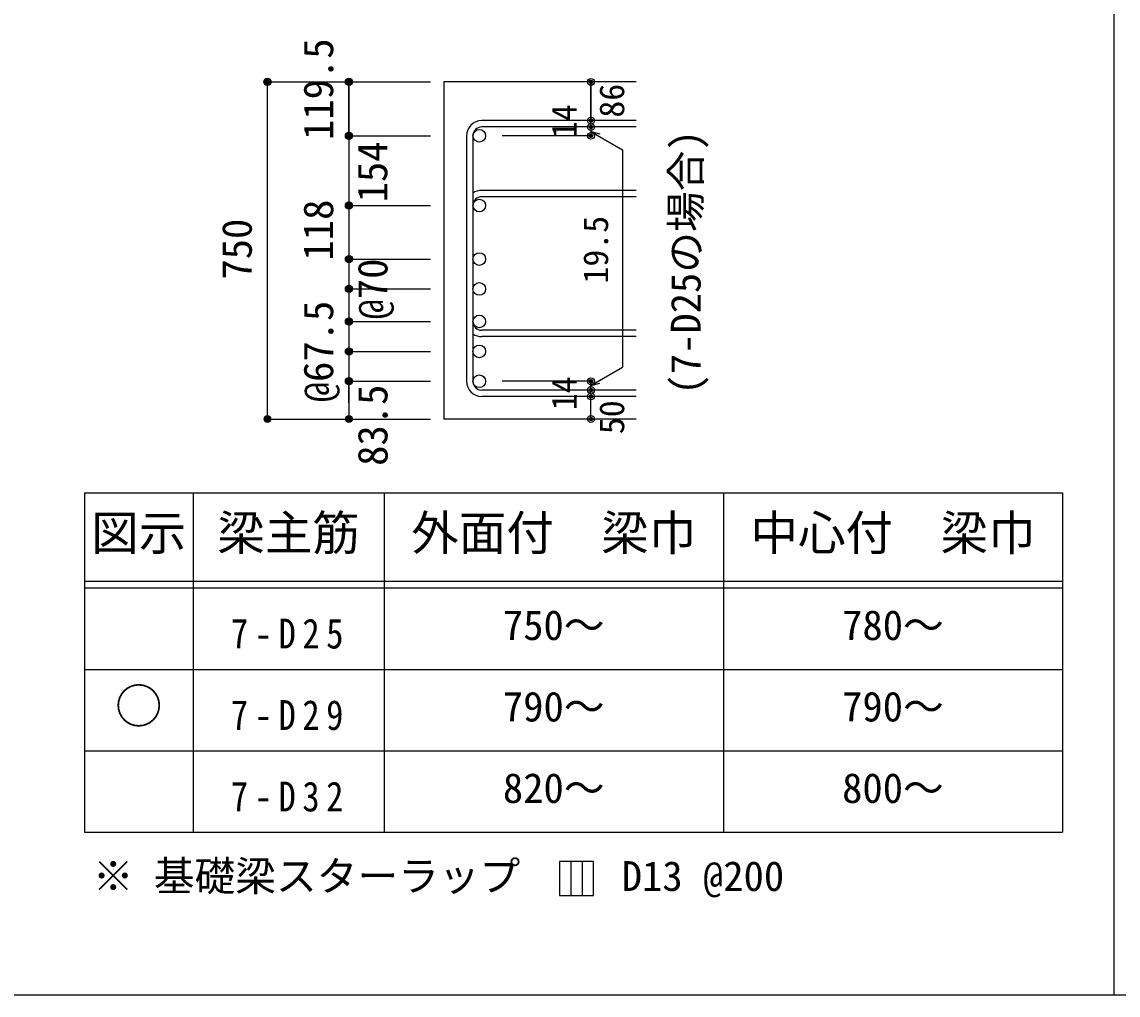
# Model space of a CAD drawing. Units: millimetres at full size, sheet at 1:30, with parts at other scales. Extents: x -5973 to 5954, y -4195 to 4201.
# Drawn here: x -3539 to -1115, y -4195 to -2045 of the extents above; entities that cross this region are included whole.
import ezdxf
from ezdxf.enums import TextEntityAlignment as Align

# ---------------------------------------------------------------- set-up
doc = ezdxf.new("R2010")
doc.units = ezdxf.units.MM
doc.header["$LTSCALE"] = 30
doc.header["$PDMODE"] = 32
doc.header["$PDSIZE"] = 15
for name, color, linetype in [('0-1_躯体線', 2, 'Continuous'), ('0-6_スタラップ筋', 7, 'Continuous'), ('0-7_文字', 4, 'Continuous'), ('0-D_寸法', 4, 'Continuous'), ('6-7_文字', 7, 'Continuous'), ('6-E_枠', 7, 'Continuous'), ('F-0_枠', 6, 'Continuous')]:
    doc.layers.add(name, color=color, linetype=linetype)
doc.styles.add('ＭＳ ゴシック', font='')
doc.styles.get('ＭＳ ゴシック').set_extended_font_data('MS Gothic')

msp = doc.modelspace()

# ---------------------------------------------------------------- linework, layer by layer
at = {"layer": '0-1_躯体線'}
for p, q in [((-2180.8, -2177.2), (-2605.8, -2177.2)), ((-2605.8, -2177.2), (-2605.8, -2922.2)), ((-2180.8, -2922.2), (-2605.8, -2922.2))]:
    msp.add_line(p, q, dxfattribs=at)
at = {"layer": '0-6_スタラップ筋'}
for p, q in [((-2180.8, -2262.89), (-2522.3, -2262.89)), ((-2180.8, -2276.89), (-2522.3, -2276.89)), ((-2555.8, -2296.39), (-2555.8, -2838.7)), ((-2541.8, -2296.39), (-2541.8, -2838.7)), ((-2180.8, -2416.89), (-2522.3, -2416.89)), ((-2180.8, -2430.89), (-2522.3, -2430.89)), ((-2180.8, -2726.2), (-2522.3, -2726.2)), ((-2180.8, -2740.2), (-2522.3, -2740.2)), ((-2180.8, -2858.2), (-2522.3, -2858.2)), ((-2180.8, -2872.2), (-2522.3, -2872.2))]:
    msp.add_line(p, q, dxfattribs=at)
for centre, radius, start, end in [((-2522.3, -2296.39), 33.5, 90, 180), ((-2522.3, -2296.39), 19.5, 90, 180), ((-2522.3, -2450.39), 33.5, 90, 125.59765), ((-2522.3, -2450.39), 19.5, 90, 180), ((-2522.3, -2706.7), 19.5, 180, 270), ((-2522.3, -2706.7), 33.5, 234.40235, 270), ((-2522.3, -2838.7), 33.5, 180, 270), ((-2522.3, -2838.7), 19.5, 180, 270)]:
    msp.add_arc(centre, radius, start, end, dxfattribs=at)
at = {"layer": '0-D_寸法'}
for p, q in [((-2995.8, -2177.2), (-2815.8, -2177.2)), ((-2995.8, -2177.2), (-2815.8, -2177.2)), ((-2995.8, -2922.2), (-2995.8, -2177.2)), ((-2815.8, -2177.2), (-2635.8, -2177.2)), ((-2815.8, -2177.2), (-2635.8, -2177.2)), ((-2815.8, -2296.39), (-2815.8, -2177.2)), ((-2815.8, -2296.39), (-2815.8, -2177.2)), ((-2815.8, -2177.2), (-2815.8, -2296.39)), ((-2280.8, -2276.89), (-2280.8, -2262.89)), ((-2280.8, -2276.89), (-2280.8, -2296.39)), ((-2815.8, -2296.39), (-2635.8, -2296.39)), ((-2815.8, -2296.39), (-2635.8, -2296.39)), ((-2815.8, -2296.39), (-2815.8, -2348.39)), ((-2815.8, -2296.39), (-2815.8, -2838.7)), ((-2280.8, -2296.39), (-2476.89, -2296.39)), ((-2280.8, -2286.64), (-2261.48, -2291.82)), ((-2280.8, -2286.64), (-2210.74, -2327.09)), ((-2210.74, -2327.09), (-2210.74, -2808)), ((-2815.8, -2450.39), (-2635.8, -2450.39)), ((-2815.8, -2450.39), (-2635.8, -2450.39)), ((-2815.8, -2568.7), (-2635.8, -2568.7)), ((-2815.8, -2568.7), (-2635.8, -2568.7)), ((-2815.8, -2634.7), (-2635.8, -2634.7)), ((-2815.8, -2634.7), (-2635.8, -2634.7)), ((-2815.8, -2706.7), (-2635.8, -2706.7)), ((-2815.8, -2706.7), (-2635.8, -2706.7)), ((-2815.8, -2772.7), (-2635.8, -2772.7)), ((-2815.8, -2772.7), (-2635.8, -2772.7)), ((-2280.8, -2848.45), (-2210.74, -2808)), ((-2815.8, -2838.7), (-2635.8, -2838.7)), ((-2280.8, -2838.7), (-2476.89, -2838.7)), ((-2280.8, -2858.2), (-2280.8, -2838.7)), ((-2280.8, -2848.45), (-2261.48, -2843.27)), ((-2280.8, -2872.2), (-2280.8, -2858.2)), ((-2280.8, -2922.2), (-2280.8, -2872.2)), ((-2995.8, -2922.2), (-2815.8, -2922.2)), ((-2815.8, -2922.2), (-2635.8, -2922.2))]:
    msp.add_line(p, q, dxfattribs=at)
for points in [[(-2280.8, -2177.2), (-2280.8, -2262.89), (-2280.8, -2177.2)], [(-2815.8, -2886.16), (-2815.8, -2838.7), (-2815.8, -2922.2)]]:
    msp.add_lwpolyline(points, dxfattribs=at)
for centre, radius in [((-2995.8, -2177.2), 8), ((-2995.8, -2177.2), 7.2), ((-2995.8, -2177.2), 6.4), ((-2995.8, -2177.2), 5.6), ((-2995.8, -2177.2), 4.8), ((-2995.8, -2177.2), 4), ((-2995.8, -2177.2), 3.2), ((-2995.8, -2177.2), 2.4), ((-2995.8, -2177.2), 1.6), ((-2995.8, -2177.2), 0.8), ((-2815.8, -2177.2), 8), ((-2815.8, -2177.2), 7.2), ((-2815.8, -2177.2), 6.4), ((-2815.8, -2177.2), 5.6), ((-2815.8, -2177.2), 4.8), ((-2815.8, -2177.2), 4), ((-2815.8, -2177.2), 3.2), ((-2815.8, -2177.2), 2.4), ((-2815.8, -2177.2), 1.6), ((-2815.8, -2177.2), 0.8), ((-2280.8, -2177.2), 4), ((-2280.8, -2177.2), 3.6), ((-2280.8, -2177.2), 3.2), ((-2280.8, -2177.2), 2.8), ((-2280.8, -2177.2), 2.4), ((-2280.8, -2177.2), 2), ((-2280.8, -2177.2), 1.6), ((-2280.8, -2177.2), 1.2), ((-2280.8, -2177.2), 0.8), ((-2280.8, -2177.2), 0.4), ((-2280.8, -2262.89), 4), ((-2280.8, -2276.89), 4), ((-2280.8, -2262.89), 3.6), ((-2280.8, -2276.89), 3.6), ((-2280.8, -2262.89), 3.2), ((-2280.8, -2276.89), 3.2), ((-2280.8, -2262.89), 2.8), ((-2280.8, -2276.89), 2.8), ((-2280.8, -2262.89), 2.4), ((-2280.8, -2276.89), 2.4), ((-2280.8, -2262.89), 2), ((-2280.8, -2276.89), 2), ((-2280.8, -2262.89), 1.6), ((-2280.8, -2276.89), 1.6), ((-2280.8, -2262.89), 1.2), ((-2280.8, -2276.89), 1.2), ((-2280.8, -2262.89), 0.8), ((-2280.8, -2276.89), 0.8), ((-2280.8, -2262.89), 0.4), ((-2280.8, -2276.89), 0.4), ((-2815.8, -2296.39), 8), ((-2815.8, -2296.39), 7.2), ((-2815.8, -2296.39), 6.4), ((-2815.8, -2296.39), 5.6), ((-2815.8, -2296.39), 4.8), ((-2815.8, -2296.39), 4), ((-2815.8, -2296.39), 3.2), ((-2815.8, -2296.39), 2.4), ((-2815.8, -2296.39), 1.6), ((-2815.8, -2296.39), 0.8), ((-2280.8, -2296.39), 4), ((-2280.8, -2296.39), 3.6), ((-2280.8, -2296.39), 3.2), ((-2280.8, -2296.39), 2.8), ((-2280.8, -2296.39), 2.4), ((-2280.8, -2296.39), 2), ((-2280.8, -2296.39), 1.6), ((-2280.8, -2296.39), 1.2), ((-2280.8, -2296.39), 0.8), ((-2280.8, -2296.39), 0.4), ((-2815.8, -2450.39), 8), ((-2815.8, -2450.39), 7.2), ((-2815.8, -2450.39), 6.4), ((-2815.8, -2450.39), 5.6), ((-2815.8, -2450.39), 4.8), ((-2815.8, -2450.39), 4), ((-2815.8, -2450.39), 3.2), ((-2815.8, -2450.39), 2.4), ((-2815.8, -2450.39), 1.6), ((-2815.8, -2450.39), 0.8), ((-2815.8, -2568.7), 8), ((-2815.8, -2568.7), 7.2), ((-2815.8, -2568.7), 6.4), ((-2815.8, -2568.7), 5.6), ((-2815.8, -2568.7), 4.8), ((-2815.8, -2568.7), 4), ((-2815.8, -2568.7), 3.2), ((-2815.8, -2568.7), 2.4), ((-2815.8, -2568.7), 1.6), ((-2815.8, -2568.7), 0.8), ((-2815.8, -2634.7), 8), ((-2815.8, -2634.7), 7.2), ((-2815.8, -2634.7), 6.4), ((-2815.8, -2634.7), 5.6), ((-2815.8, -2634.7), 4.8), ((-2815.8, -2634.7), 4), ((-2815.8, -2634.7), 3.2), ((-2815.8, -2634.7), 2.4), ((-2815.8, -2634.7), 1.6), ((-2815.8, -2634.7), 0.8), ((-2815.8, -2706.7), 8), ((-2815.8, -2706.7), 7.2), ((-2815.8, -2706.7), 6.4), ((-2815.8, -2706.7), 5.6), ((-2815.8, -2706.7), 4.8), ((-2815.8, -2706.7), 4), ((-2815.8, -2706.7), 3.2), ((-2815.8, -2706.7), 2.4), ((-2815.8, -2706.7), 1.6), ((-2815.8, -2706.7), 0.8), ((-2815.8, -2772.7), 8), ((-2815.8, -2772.7), 7.2), ((-2815.8, -2772.7), 6.4), ((-2815.8, -2772.7), 5.6), ((-2815.8, -2772.7), 4.8), ((-2815.8, -2772.7), 4), ((-2815.8, -2772.7), 3.2), ((-2815.8, -2772.7), 2.4), ((-2815.8, -2772.7), 1.6), ((-2815.8, -2772.7), 0.8), ((-2815.8, -2838.7), 8), ((-2815.8, -2838.7), 7.2), ((-2815.8, -2838.7), 6.4), ((-2815.8, -2838.7), 5.6), ((-2815.8, -2838.7), 4.8), ((-2815.8, -2838.7), 4), ((-2280.8, -2838.7), 4), ((-2280.8, -2838.7), 3.6), ((-2815.8, -2838.7), 3.2), ((-2815.8, -2838.7), 2.4), ((-2815.8, -2838.7), 1.6), ((-2815.8, -2838.7), 0.8), ((-2280.8, -2858.2), 4), ((-2280.8, -2858.2), 3.6), ((-2280.8, -2838.7), 3.2), ((-2280.8, -2858.2), 3.2), ((-2280.8, -2838.7), 2.8), ((-2280.8, -2858.2), 2.8), ((-2280.8, -2838.7), 2.4), ((-2280.8, -2858.2), 2.4), ((-2280.8, -2838.7), 2), ((-2280.8, -2858.2), 2), ((-2280.8, -2838.7), 1.6), ((-2280.8, -2858.2), 1.6), ((-2280.8, -2838.7), 1.2), ((-2280.8, -2858.2), 1.2), ((-2280.8, -2838.7), 0.8), ((-2280.8, -2858.2), 0.8), ((-2280.8, -2838.7), 0.4), ((-2280.8, -2858.2), 0.4), ((-2280.8, -2872.2), 4), ((-2280.8, -2872.2), 3.6), ((-2280.8, -2872.2), 3.2), ((-2280.8, -2872.2), 2.8), ((-2280.8, -2872.2), 2.4), ((-2280.8, -2872.2), 2), ((-2280.8, -2872.2), 1.6), ((-2280.8, -2872.2), 1.2), ((-2280.8, -2872.2), 0.8), ((-2280.8, -2872.2), 0.4), ((-2995.8, -2922.2), 7.2), ((-2995.8, -2922.2), 6.4), ((-2995.8, -2922.2), 5.6), ((-2995.8, -2922.2), 4.8), ((-2995.8, -2922.2), 4), ((-2995.8, -2922.2), 3.2), ((-2995.8, -2922.2), 2.4), ((-2995.8, -2922.2), 1.6), ((-2995.8, -2922.2), 0.8), ((-2815.8, -2922.2), 7.2), ((-2815.8, -2922.2), 6.4), ((-2815.8, -2922.2), 5.6), ((-2815.8, -2922.2), 4.8), ((-2815.8, -2922.2), 4), ((-2815.8, -2922.2), 3.2), ((-2815.8, -2922.2), 2.4), ((-2815.8, -2922.2), 1.6), ((-2815.8, -2922.2), 0.8), ((-2280.8, -2922.2), 4), ((-2280.8, -2922.2), 3.6), ((-2280.8, -2922.2), 3.2), ((-2280.8, -2922.2), 2.8), ((-2280.8, -2922.2), 2.4), ((-2280.8, -2922.2), 2), ((-2280.8, -2922.2), 1.6), ((-2280.8, -2922.2), 1.2), ((-2280.8, -2922.2), 0.8), ((-2280.8, -2922.2), 0.4)]:
    msp.add_circle(centre, radius, dxfattribs=at)
at = {"layer": '0-D_寸法', "color": 3}
for centre in [(-2527.8, -2296.39), (-2527.8, -2450.39), (-2527.8, -2568.7), (-2527.8, -2634.7), (-2527.8, -2706.7), (-2527.8, -2772.7), (-2527.8, -2838.7)]:
    msp.add_circle(centre, 14, dxfattribs=at)
at = {"layer": '0-D_寸法', "color": 7}
for p in [(-2995.8, -2177.2), (-2815.8, -2177.2), (-2280.8, -2177.2), (-2280.8, -2262.89), (-2280.8, -2276.89), (-2815.8, -2296.39), (-2280.8, -2296.39), (-2815.8, -2450.39), (-2815.8, -2568.7), (-2815.8, -2634.7), (-2815.8, -2706.7), (-2815.8, -2772.7), (-2815.8, -2838.7), (-2280.8, -2838.7), (-2280.8, -2858.2), (-2280.8, -2872.2), (-2995.8, -2922.2), (-2815.8, -2922.2), (-2280.8, -2922.2)]:
    msp.add_point(p, dxfattribs=at)
at = {"layer": '6-7_文字'}
for p, q in [((-2325.38, -3900.25), (-2325.38, -3975.25)), ((-2300.38, -3900.25), (-2300.38, -3975.25))]:
    msp.add_line(p, q, dxfattribs=at)
msp.add_lwpolyline([(-2350.38, -3975.25), (-2275.38, -3975.25), (-2275.38, -3900.25), (-2350.38, -3900.25)], close=True, dxfattribs=at)
at = {"layer": '6-E_枠', "color": 3}
for p, q in [((-3400.52, -3085.43), (-3400.52, -3835.43)), ((-3400.52, -3085.43), (-1238, -3085.43)), ((-1238, -3085.43), (-1238, -3835.43)), ((-3400.52, -3835.43), (-1238, -3835.43))]:
    msp.add_line(p, q, dxfattribs=at)
at = {"layer": '6-E_枠'}
for p, q in [((-3160.52, -3085.43), (-3160.52, -3835.43)), ((-2738, -3085.43), (-2738, -3835.43)), ((-1988, -3085.43), (-1988, -3835.43)), ((-3400.52, -3280.43), (-1238, -3280.43)), ((-3400.52, -3295.43), (-1238, -3295.43)), ((-3400.52, -3475.43), (-1238, -3475.43)), ((-3400.52, -3655.43), (-1238, -3655.43))]:
    msp.add_line(p, q, dxfattribs=at)
at = {"layer": 'F-0_枠', "color": 2}
msp.add_line((-1124.64, 4201.15), (-1124.64, -4195.24), dxfattribs=at)
at = {"layer": 'F-0_枠'}
msp.add_line((5954.1, -4195.24), (-5972.88, -4195.24), dxfattribs=at)

# ---------------------------------------------------------------- texts
at = {"layer": '0-7_文字', "color": 7, "style": 'ＭＳ ゴシック'}
msp.add_text('(7-D25の場合)', height=65.98, rotation=90, dxfattribs=at).set_placement((-2018.46, -2868.24), align=Align.BOTTOM_LEFT)
at = {"layer": '0-D_寸法', "style": 'ＭＳ ゴシック'}
for s, height, p in [('119.5', 65.98, (-2830.8, -2305.54)), ('86', 54.99, (-2190.8, -2256.2)), ('14', 54.99, (-2296.03, -2301.56)), ('154', 65.98, (-2711.28, -2443.48)), ('118', 65.98, (-2830.95, -2571.99)), ('750', 65.98, (-3010.8, -2614.2)), ('19.5', 54.99, (-2226.37, -2622.84)), ('@70', 65.98, (-2710.8, -2702.2)), ('@67.5', 65.98, (-2830.8, -2885.2)), ('14', 54.99, (-2296.06, -2902.87)), ('83.5', 65.98, (-2710.8, -3025.7)), ('50', 54.99, (-2190.8, -2955.7))]:
    msp.add_text(s, height=height, rotation=90, dxfattribs=at).set_placement(p, align=Align.BOTTOM_LEFT)
at = {"layer": '6-7_文字', "color": 2, "style": 'ＭＳ ゴシック'}
for s, p in [('梁主筋', (-3106.76, -3235.43)), ('外面付\u3000梁巾', (-2678, -3235.43)), ('中心付\u3000梁巾', (-1928, -3235.43)), ('図示', (-3385.52, -3235.43)), ('○', (-3333.02, -3617.93))]:
    msp.add_text(s, height=76.98, dxfattribs=at).set_placement(p, align=Align.BOTTOM_LEFT)
at = {"layer": '6-7_文字', "style": 'ＭＳ ゴシック'}
for s, p in [('750～', (-2475.5, -3430.43)), ('780～', (-1725.5, -3430.43)), ('790～', (-2475.5, -3610.43)), ('790～', (-1725.5, -3610.43)), ('820～', (-2475.5, -3790.43)), ('800～', (-1725.5, -3790.43)), ('※ 基礎梁スターラップ     D13 @200', (-3381.96, -3985.01))]:
    msp.add_text(s, height=65.98, dxfattribs=at).set_placement(p, align=Align.BOTTOM_LEFT)
at = {"layer": '6-7_文字', "char_height": 65.98, "attachment_point": 7, "style": 'ＭＳ ゴシック'}
for s, insert in [('\\T1.38;\\W0.85;7-D25', (-3076.76, -3430.43)), ('\\T1.38;\\W0.85;7-D29', (-3076.76, -3610.43)), ('\\T1.38;\\W0.85;7-D32', (-3076.76, -3790.43))]:
    msp.add_mtext(s, dxfattribs=dict(at, insert=insert))

doc.saveas('drawing.dxf')
